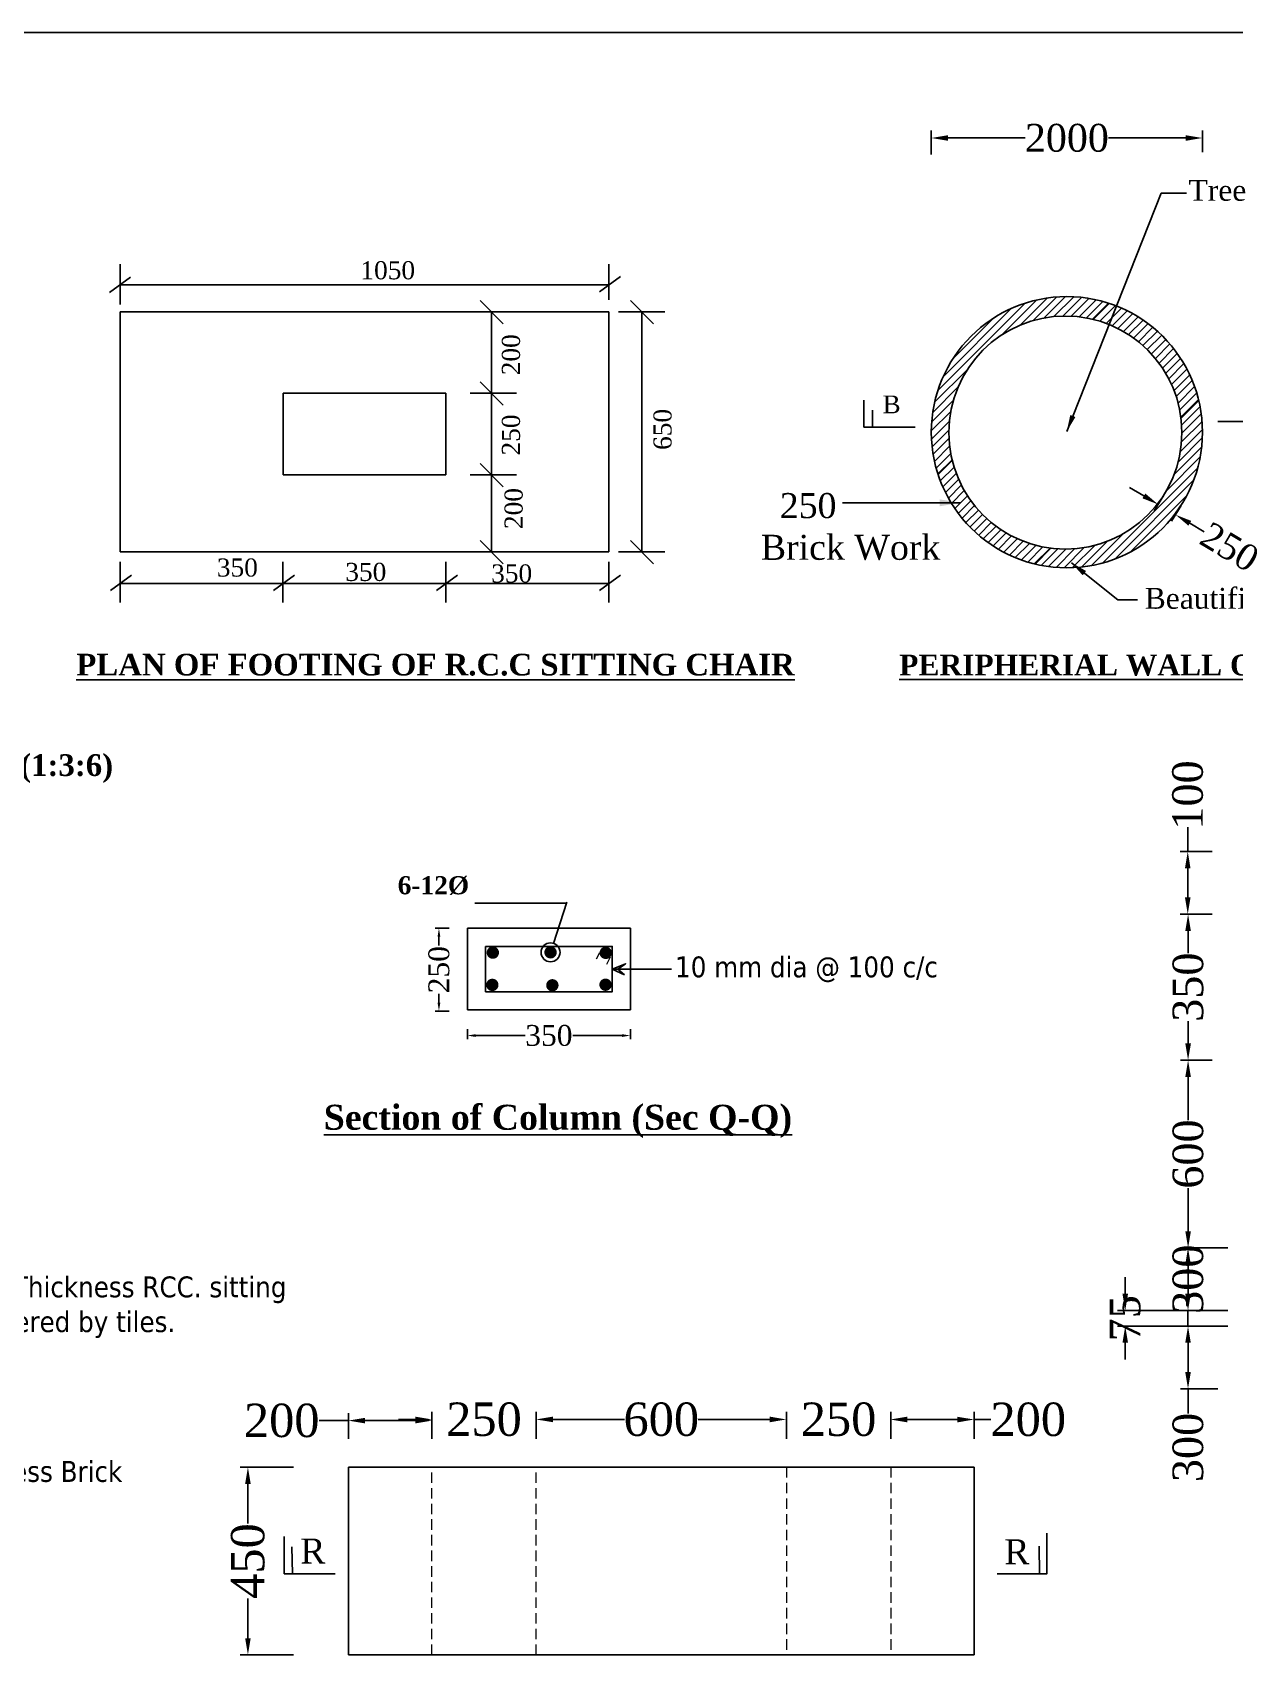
# Model space of a CAD drawing. Header units: metres. Extents: x -2434 to 11656, y -15288 to 8109.
# Drawn here: x 4025.8 to 4083.4, y -11699 to -11621 of the extents above; entities that cross this region are included whole.
import ezdxf

# ---------------------------------------------------------------- set-up
doc = ezdxf.new("R2010")
doc.units = ezdxf.units.M
doc.linetypes.add('DASHED', pattern=[0.75, 0.5, -0.25])
doc.layers.add('sheet', color=1, linetype='Continuous', lineweight=15)
doc.styles.add('dim', font='isocp.shx')
doc.styles.get("Standard").update_dxf_attribs({"font": 'times.ttf'})
doc.dimstyles.new('Copy of STANDARD', dxfattribs={"dimtxt": 0.5, "dimasz": 0.4075, "dimexe": 0.364, "dimexo": 0.219, "dimgap": 0.09, "dimtad": 0, "dimdec": 0, "dimlfac": 1000, "dimzin": 0, "dimdsep": 46, "dimtxsty": 'Standard', "dimcen": 0.09, "dimclre": 256, "dimadec": 0, "dimazin": 0, "dimtfac": 1, "dimtdec": 0, "dimtofl": 0, "dimtmove": 0, "dimatfit": 3, "dimfxl": 1, "dimtolj": 1, "dimtzin": 0, "dimlwd": -1, "dimarcsym": 0})
doc.dimstyles.new('My style', dxfattribs={"dimtxt": 0.5, "dimasz": 0.4, "dimexe": 0.18, "dimexo": 0.0625, "dimgap": 0.09, "dimtad": 0, "dimdec": 0, "dimlfac": 1000, "dimzin": 0, "dimdsep": 46, "dimtxsty": 'Standard', "dimcen": 0.09, "dimadec": 0, "dimazin": 0, "dimtfac": 1, "dimtdec": 0, "dimtofl": 0, "dimtmove": 0, "dimatfit": 3, "dimfxl": 1, "dimtolj": 1, "dimtzin": 0, "dimarcsym": 0})
doc.dimstyles.get("Standard").update_dxf_attribs({"dimtxt": 0.5, "dimasz": 0.4075, "dimexe": 0.364, "dimexo": 0.219, "dimgap": 0.09, "dimtad": 0, "dimdec": 0, "dimlfac": 1000, "dimzin": 0, "dimdsep": 46, "dimtxsty": 'Standard', "dimcen": 0.09, "dimadec": 0, "dimazin": 0, "dimtfac": 1, "dimtdec": 0, "dimtofl": 0, "dimtmove": 0, "dimatfit": 3, "dimfxl": 1, "dimtolj": 1, "dimtzin": 0, "dimarcsym": 0})
doc.dimstyles.new('STANDARD$0', dxfattribs={"dimscale": 0, "dimtxt": 8, "dimasz": 8, "dimexe": 4, "dimexo": 0, "dimgap": 2, "dimtad": 1, "dimdec": 0, "dimzin": 0, "dimdsep": 46, "dimtxsty": 'dim', "dimblk": 'DOTSMALL', "dimcen": 1, "dimclrd": 6, "dimclre": 6, "dimclrt": 256, "dimadec": 0, "dimazin": 0, "dimtfac": 1, "dimtdec": 0, "dimtix": 1, "dimtofl": 0, "dimtmove": 1, "dimatfit": 3, "dimldrblk": 'DOTSMALL', "dimfxl": 6, "dimtolj": 1, "dimtzin": 0, "dimarcsym": 0})

# ---------------------------------------------------------------- blocks, each defined once
blk = doc.blocks.new('*D380')
at = {"layer": 'Defpoints', "color": 0, "lineweight": -3}
for p in [(4036.117, -11689.747), (4038.527, -11689.747), (4038.527, -11698.747)]:
    blk.add_point(p, dxfattribs=at)
at = {"layer": 'sheet', "color": 0, "lineweight": -2}
for p, q in [((4038.308, -11689.747), (4035.753, -11689.747)), ((4036.117, -11690.547), (4036.117, -11692.445)), ((4036.117, -11697.947), (4036.117, -11696.048)), ((4038.308, -11698.747), (4035.753, -11698.747))]:
    blk.add_line(p, q, dxfattribs=at)
at = {"layer": 'sheet', "color": 0, "lineweight": -3}
for points in [[(4035.983, -11690.547), (4036.25, -11690.547), (4036.117, -11689.747)], [(4035.983, -11697.947), (4036.25, -11697.947), (4036.117, -11698.747)]]:
    blk.add_solid(points, dxfattribs=at)
at = {"layer": 'sheet', "color": 0, "lineweight": -3, "insert": (4036.117, -11694.247), "char_height": 0.4, "attachment_point": 5, "rotation": 90}
blk.add_mtext('\\A1;{\\H4x;450}', dxfattribs=at)
blk = doc.blocks.new('*D382')
at = {"layer": 'Defpoints', "color": 0, "lineweight": -3}
for p in [(4082.565, -11660.236), (4081.178, -11663.236), (4082.565, -11663.236)]:
    blk.add_point(p, dxfattribs=at)
at = {"layer": 'sheet', "color": 0, "lineweight": -2}
for p, q in [((4081.178, -11660.236), (4081.178, -11659.071)), ((4082.346, -11660.236), (4080.814, -11660.236)), ((4081.178, -11662.436), (4081.178, -11661.036)), ((4082.346, -11663.236), (4080.814, -11663.236))]:
    blk.add_line(p, q, dxfattribs=at)
at = {"layer": 'sheet', "color": 0, "lineweight": -3}
for points in [[(4081.044, -11661.036), (4081.311, -11661.036), (4081.178, -11660.236)], [(4081.044, -11662.436), (4081.311, -11662.436), (4081.178, -11663.236)]]:
    blk.add_solid(points, dxfattribs=at)
at = {"layer": 'sheet', "color": 0, "lineweight": -3, "insert": (4081.178, -11657.523), "char_height": 0.4, "attachment_point": 5, "rotation": 90}
blk.add_mtext('\\A1;{\\H3.667x;100}', dxfattribs=at)
blk = doc.blocks.new('*D383')
at = {"layer": 'Defpoints', "color": 0, "lineweight": -3}
for p in [(4082.574, -11663.236), (4081.195, -11670.236), (4082.574, -11670.236)]:
    blk.add_point(p, dxfattribs=at)
at = {"layer": 'sheet', "color": 0, "lineweight": -2}
for p, q in [((4082.355, -11663.236), (4080.831, -11663.236)), ((4081.195, -11664.036), (4081.195, -11665.104)), ((4081.195, -11669.436), (4081.195, -11668.368)), ((4082.355, -11670.236), (4080.831, -11670.236))]:
    blk.add_line(p, q, dxfattribs=at)
at = {"layer": 'sheet', "color": 0, "lineweight": -3}
for points in [[(4081.062, -11664.036), (4081.329, -11664.036), (4081.195, -11663.236)], [(4081.062, -11669.436), (4081.329, -11669.436), (4081.195, -11670.236)]]:
    blk.add_solid(points, dxfattribs=at)
at = {"layer": 'sheet', "color": 0, "lineweight": -3, "insert": (4081.195, -11666.736), "char_height": 0.4, "attachment_point": 5, "rotation": 90}
blk.add_mtext('\\A1;{\\H3.667x;350}', dxfattribs=at)
blk = doc.blocks.new('*D384')
at = {"layer": 'Defpoints', "color": 0, "lineweight": -3}
for p in [(4082.574, -11670.236), (4081.195, -11679.236), (4083.324, -11679.236)]:
    blk.add_point(p, dxfattribs=at)
at = {"layer": 'sheet', "color": 0, "lineweight": -2}
for p, q in [((4082.355, -11670.236), (4080.831, -11670.236)), ((4081.195, -11671.036), (4081.195, -11673.107)), ((4081.195, -11678.436), (4081.195, -11676.365)), ((4083.105, -11679.236), (4080.831, -11679.236))]:
    blk.add_line(p, q, dxfattribs=at)
at = {"layer": 'sheet', "color": 0, "lineweight": -3}
for points in [[(4081.062, -11671.036), (4081.329, -11671.036), (4081.195, -11670.236)], [(4081.062, -11678.436), (4081.329, -11678.436), (4081.195, -11679.236)]]:
    blk.add_solid(points, dxfattribs=at)
at = {"layer": 'sheet', "color": 0, "lineweight": -3, "insert": (4081.195, -11674.736), "char_height": 0.4, "attachment_point": 5, "rotation": 90}
blk.add_mtext('\\A1;{\\H3.667x;600}', dxfattribs=at)
blk = doc.blocks.new('*D385')
at = {"layer": 'Defpoints', "color": 0, "lineweight": -3}
for p in [(4083.324, -11679.236), (4081.192, -11682.236), (4083.324, -11682.236)]:
    blk.add_point(p, dxfattribs=at)
at = {"layer": 'sheet', "color": 0, "lineweight": -2}
for p, q in [((4083.105, -11679.236), (4080.828, -11679.236)), ((4081.192, -11680.036), (4081.192, -11681.436)), ((4083.105, -11682.236), (4080.828, -11682.236))]:
    blk.add_line(p, q, dxfattribs=at)
at = {"layer": 'sheet', "color": 0, "lineweight": -3}
for points in [[(4081.058, -11680.036), (4081.325, -11680.036), (4081.192, -11679.236)], [(4081.058, -11681.436), (4081.325, -11681.436), (4081.192, -11682.236)]]:
    blk.add_solid(points, dxfattribs=at)
at = {"layer": 'sheet', "color": 0, "lineweight": -3, "insert": (4081.192, -11680.736), "char_height": 0.4, "attachment_point": 5, "rotation": 90}
blk.add_mtext('\\A1;{\\H3.667x;300}', dxfattribs=at)
blk = doc.blocks.new('*D389')
at = {"layer": 'Defpoints', "color": 0, "lineweight": -3}
for p in [(4044.937, -11687.515), (4040.937, -11688.604), (4044.937, -11688.604)]:
    blk.add_point(p, dxfattribs=at)
at = {"layer": 'sheet', "color": 0, "lineweight": -2}
for p, q in [((4040.937, -11687.515), (4039.532, -11687.515)), ((4040.937, -11688.385), (4040.937, -11687.151)), ((4044.137, -11687.515), (4041.737, -11687.515)), ((4044.937, -11688.385), (4044.937, -11687.151))]:
    blk.add_line(p, q, dxfattribs=at)
at = {"layer": 'sheet', "color": 0, "lineweight": -3}
for points in [[(4041.737, -11687.382), (4041.737, -11687.648), (4040.937, -11687.515)], [(4044.137, -11687.382), (4044.137, -11687.648), (4044.937, -11687.515)]]:
    blk.add_solid(points, dxfattribs=at)
at = {"layer": 'sheet', "color": 0, "lineweight": -3, "insert": (4037.737, -11687.515), "char_height": 0.4, "attachment_point": 5}
blk.add_mtext('\\A1;{\\H4x;200}', dxfattribs=at)
blk = doc.blocks.new('*D390')
at = {"layer": 'Defpoints', "color": 0, "lineweight": -3}
for p in [(4049.937, -11687.458), (4044.937, -11688.604), (4049.937, -11688.604)]:
    blk.add_point(p, dxfattribs=at)
at = {"layer": 'sheet', "color": 0, "lineweight": -2}
for p, q in [((4044.137, -11687.458), (4043.337, -11687.458)), ((4044.937, -11688.385), (4044.937, -11687.094)), ((4049.937, -11688.385), (4049.937, -11687.094)), ((4050.737, -11687.458), (4051.537, -11687.458))]:
    blk.add_line(p, q, dxfattribs=at)
at = {"layer": 'sheet', "color": 0, "lineweight": -3}
for points in [[(4044.137, -11687.325), (4044.137, -11687.591), (4044.937, -11687.458)], [(4050.737, -11687.325), (4050.737, -11687.591), (4049.937, -11687.458)]]:
    blk.add_solid(points, dxfattribs=at)
at = {"layer": 'sheet', "color": 0, "lineweight": -3, "insert": (4047.437, -11687.458), "char_height": 0.4, "attachment_point": 5}
blk.add_mtext('\\A1;{\\H4x;250}', dxfattribs=at)
blk = doc.blocks.new('*D391')
at = {"layer": 'Defpoints', "color": 0, "lineweight": -3}
for p in [(4061.937, -11687.459), (4049.937, -11688.604), (4061.937, -11688.604)]:
    blk.add_point(p, dxfattribs=at)
at = {"layer": 'sheet', "color": 0, "lineweight": -2}
for p, q in [((4049.937, -11688.385), (4049.937, -11687.095)), ((4050.737, -11687.459), (4054.168, -11687.459)), ((4061.137, -11687.459), (4057.706, -11687.459)), ((4061.937, -11688.385), (4061.937, -11687.095))]:
    blk.add_line(p, q, dxfattribs=at)
at = {"layer": 'sheet', "color": 0, "lineweight": -3}
for points in [[(4050.737, -11687.325), (4050.737, -11687.592), (4049.937, -11687.459)], [(4061.137, -11687.325), (4061.137, -11687.592), (4061.937, -11687.459)]]:
    blk.add_solid(points, dxfattribs=at)
at = {"layer": 'sheet', "color": 0, "lineweight": -3, "insert": (4055.937, -11687.459), "char_height": 0.4, "attachment_point": 5}
blk.add_mtext('\\A1;{\\H4x;600}', dxfattribs=at)
blk = doc.blocks.new('*D392')
at = {"layer": 'Defpoints', "color": 0, "lineweight": -3}
for p in [(4066.937, -11687.459), (4061.937, -11688.604), (4066.937, -11688.604)]:
    blk.add_point(p, dxfattribs=at)
at = {"layer": 'sheet', "color": 0, "lineweight": -2}
for p, q in [((4061.137, -11687.459), (4060.337, -11687.459)), ((4061.937, -11688.385), (4061.937, -11687.095)), ((4066.937, -11688.385), (4066.937, -11687.095)), ((4067.737, -11687.459), (4068.537, -11687.459))]:
    blk.add_line(p, q, dxfattribs=at)
at = {"layer": 'sheet', "color": 0, "lineweight": -3}
for points in [[(4061.137, -11687.326), (4061.137, -11687.593), (4061.937, -11687.459)], [(4067.737, -11687.326), (4067.737, -11687.593), (4066.937, -11687.459)]]:
    blk.add_solid(points, dxfattribs=at)
at = {"layer": 'sheet', "color": 0, "lineweight": -3, "insert": (4064.437, -11687.459), "char_height": 0.4, "attachment_point": 5}
blk.add_mtext('\\A1;{\\H4x;250}', dxfattribs=at)
blk = doc.blocks.new('*D393')
at = {"layer": 'Defpoints', "color": 0, "lineweight": -3}
for p in [(4070.937, -11687.464), (4066.937, -11688.604), (4070.937, -11688.604)]:
    blk.add_point(p, dxfattribs=at)
at = {"layer": 'sheet', "color": 0, "lineweight": -2}
for p, q in [((4066.937, -11688.385), (4066.937, -11687.1)), ((4067.737, -11687.464), (4070.137, -11687.464)), ((4070.937, -11688.385), (4070.937, -11687.1)), ((4070.937, -11687.464), (4071.737, -11687.464))]:
    blk.add_line(p, q, dxfattribs=at)
at = {"layer": 'sheet', "color": 0, "lineweight": -3}
for points in [[(4067.737, -11687.331), (4067.737, -11687.598), (4066.937, -11687.464)], [(4070.137, -11687.331), (4070.137, -11687.598), (4070.937, -11687.464)]]:
    blk.add_solid(points, dxfattribs=at)
at = {"layer": 'sheet', "color": 0, "lineweight": -3, "insert": (4073.532, -11687.464), "char_height": 0.4, "attachment_point": 5}
blk.add_mtext('\\A1;{\\H4x;200}', dxfattribs=at)
blk = doc.blocks.new('*D396')
at = {"layer": 'Defpoints', "color": 0, "lineweight": -3}
for p in [(4083.324, -11682.986), (4081.192, -11685.986), (4082.834, -11685.986)]:
    blk.add_point(p, dxfattribs=at)
at = {"layer": 'sheet', "color": 0, "lineweight": -2}
for p, q in [((4083.105, -11682.986), (4080.828, -11682.986)), ((4081.192, -11683.786), (4081.192, -11685.186)), ((4082.615, -11685.986), (4080.828, -11685.986)), ((4081.192, -11685.986), (4081.192, -11687.172))]:
    blk.add_line(p, q, dxfattribs=at)
at = {"layer": 'sheet', "color": 0, "lineweight": -3}
for points in [[(4081.058, -11683.786), (4081.325, -11683.786), (4081.192, -11682.986)], [(4081.058, -11685.186), (4081.325, -11685.186), (4081.192, -11685.986)]]:
    blk.add_solid(points, dxfattribs=at)
at = {"layer": 'sheet', "color": 0, "lineweight": -3, "insert": (4081.192, -11688.803), "char_height": 0.4, "attachment_point": 5, "rotation": 90}
blk.add_mtext('\\A1;{\\H3.667x;300}', dxfattribs=at)
blk = doc.blocks.new('*D397')
at = {"layer": 'Defpoints', "color": 0, "lineweight": -3}
for p in [(4081.192, -11682.236), (4078.182, -11682.982), (4081.188, -11682.982)]:
    blk.add_point(p, dxfattribs=at)
at = {"layer": 'sheet', "color": 0, "lineweight": -2}
for p, q in [((4078.182, -11681.436), (4078.182, -11680.636)), ((4080.973, -11682.236), (4077.818, -11682.236)), ((4080.969, -11682.982), (4077.818, -11682.982)), ((4078.182, -11683.782), (4078.182, -11684.582))]:
    blk.add_line(p, q, dxfattribs=at)
at = {"layer": 'sheet', "color": 0, "lineweight": -3}
for points in [[(4078.048, -11681.436), (4078.315, -11681.436), (4078.182, -11682.236)], [(4078.048, -11683.782), (4078.315, -11683.782), (4078.182, -11682.982)]]:
    blk.add_solid(points, dxfattribs=at)
at = {"layer": 'sheet', "color": 0, "lineweight": -3, "insert": (4078.182, -11682.609), "char_height": 0.4, "attachment_point": 5, "rotation": 90}
blk.add_mtext('\\A1;{\\H3.667x;75}', dxfattribs=at)
blk = doc.blocks.new('*D401')
at = {"layer": 'Defpoints', "color": 0, "lineweight": -3}
for p in [(4068.883, -11626.026), (4068.883, -11627.038), (4081.883, -11626.919)]:
    blk.add_point(p, dxfattribs=at)
at = {"layer": 'sheet', "color": 0, "lineweight": -2}
for p, q in [((4068.883, -11626.819), (4068.883, -11625.662)), ((4081.883, -11626.7), (4081.883, -11625.662)), ((4069.683, -11626.026), (4073.381, -11626.026)), ((4081.083, -11626.026), (4077.385, -11626.026))]:
    blk.add_line(p, q, dxfattribs=at)
at = {"layer": 'sheet', "color": 0, "lineweight": -3}
for points in [[(4069.683, -11625.893), (4069.683, -11626.16), (4068.883, -11626.026)], [(4081.083, -11625.893), (4081.083, -11626.16), (4081.883, -11626.026)]]:
    blk.add_solid(points, dxfattribs=at)
at = {"layer": 'sheet', "color": 0, "lineweight": -3, "insert": (4075.383, -11626.026), "char_height": 0.4, "attachment_point": 5}
blk.add_mtext('\\A1;{\\H3.333x;2000}', dxfattribs=at)
blk = doc.blocks.new('*D406')
at = {"layer": 'Defpoints', "color": 0, "lineweight": -3}
for p in [(4080.139, -11642.961), (4080.967, -11643.455), (4080.591, -11644.087)]:
    blk.add_point(p, dxfattribs=at)
at = {"layer": 'sheet', "color": 0, "lineweight": -2}
for p, q in [((4079.075, -11643.184), (4078.387, -11642.775)), ((4080.027, -11643.15), (4079.576, -11643.907)), ((4080.855, -11643.643), (4080.405, -11644.4)), ((4081.278, -11644.497), (4081.966, -11644.906))]:
    blk.add_line(p, q, dxfattribs=at)
at = {"layer": 'sheet', "color": 0, "lineweight": -3}
for points in [[(4079.143, -11643.07), (4079.006, -11643.299), (4079.762, -11643.594)], [(4081.346, -11644.382), (4081.21, -11644.611), (4080.591, -11644.087)]]:
    blk.add_solid(points, dxfattribs=at)
at = {"layer": 'sheet', "color": 0, "lineweight": -3, "insert": (4083.187, -11645.633), "char_height": 0.4, "attachment_point": 5, "rotation": 329.22349}
blk.add_mtext('\\A1;{\\H3.125x;250}', dxfattribs=at)
blk = doc.blocks.new('*D409')
at = {"layer": 'Defpoints', "color": 0, "lineweight": -3}
for p in [(4046.64, -11668.682), (4054.454, -11668.682), (4054.454, -11669.055)]:
    blk.add_point(p, dxfattribs=at)
at = {"layer": 'sheet', "color": 0, "lineweight": -2}
for p, q in [((4046.64, -11668.744), (4046.64, -11669.235)), ((4054.454, -11668.744), (4054.454, -11669.235)), ((4047.04, -11669.055), (4049.406, -11669.055)), ((4054.054, -11669.055), (4051.689, -11669.055))]:
    blk.add_line(p, q, dxfattribs=at)
at = {"layer": 'sheet', "color": 0, "lineweight": -3}
for points in [[(4047.04, -11668.989), (4047.04, -11669.122), (4046.64, -11669.055)], [(4054.054, -11668.989), (4054.054, -11669.122), (4054.454, -11669.055)]]:
    blk.add_solid(points, dxfattribs=at)
at = {"layer": 'sheet', "color": 0, "lineweight": -3, "insert": (4050.547, -11669.055), "char_height": 1, "attachment_point": 5}
blk.add_mtext('\\A1;350', dxfattribs=at)
blk = doc.blocks.new('*D410')
at = {"layer": 'Defpoints', "color": 0, "lineweight": -3}
for p in [(4045.276, -11663.913), (4045.837, -11663.913), (4045.837, -11667.882)]:
    blk.add_point(p, dxfattribs=at)
at = {"layer": 'sheet', "color": 0, "lineweight": -2}
for p, q in [((4045.774, -11663.913), (4045.096, -11663.913)), ((4045.276, -11664.313), (4045.276, -11664.742)), ((4045.276, -11667.482), (4045.276, -11667.053)), ((4045.774, -11667.882), (4045.096, -11667.882))]:
    blk.add_line(p, q, dxfattribs=at)
at = {"layer": 'sheet', "color": 0, "lineweight": -3}
for points in [[(4045.209, -11664.313), (4045.342, -11664.313), (4045.276, -11663.913)], [(4045.209, -11667.482), (4045.342, -11667.482), (4045.276, -11667.882)]]:
    blk.add_solid(points, dxfattribs=at)
at = {"layer": 'sheet', "color": 0, "lineweight": -3, "insert": (4045.276, -11665.898), "char_height": 1, "attachment_point": 5, "rotation": 90}
blk.add_mtext('\\A1;250', dxfattribs=at)

msp = doc.modelspace()

# ---------------------------------------------------------------- hatches: boundary and pattern name
at = {"lineweight": -3, "ltscale": 0.2}
h = msp.add_hatch(dxfattribs=at)
h.set_pattern_fill('ANSI31', color=0, scale=10, style=0)
h.set_pattern_definition([(45, (4569.004, -11187.223), (-22.4506, 22.4506), [])])
h.paths.add_polyline_path([(4068.882883, -11640.129002, 1), (4081.882883, -11640.129002, 1)])
h.paths.add_polyline_path([(4069.723764, -11640.147336, -1), (4080.898998, -11640.147336, -1)], flags=16)
h = msp.add_hatch(dxfattribs=at)
h.set_pattern_fill('ANSI31', color=0, scale=2, style=0)
h.set_pattern_definition([(45, (4569.004, -11187.223), (-4.49013, 4.49013), [])])
h.paths.add_polyline_path([(4081.882883, -11640.129002, 1), (4068.882883, -11640.129002, 1)])
h.paths.add_polyline_path([(4080.898998, -11640.147336, -1), (4069.723764, -11640.147336, -1)], flags=16)
h = msp.add_hatch(dxfattribs=at)
h.set_pattern_fill('ANSI31', color=0, scale=0.09, style=0)
h.set_pattern_definition([(45, (4569.00387, -11187.22322), (-0.20205576, 0.20205576), [])])
h.paths.add_polyline_path([(4068.882883, -11640.129002, 1), (4081.882883, -11640.129002, 1)])
h.paths.add_polyline_path([(4069.723764, -11640.147336, -1), (4080.898998, -11640.147336, -1)], flags=16)

# ---------------------------------------------------------------- linework, layer by layer
at = {"color": 0, "linetype": 'Continuous', "lineweight": 13, "ltscale": 0.5}
for p, q in [((4052.976831, -11665.089294), (4052.812396, -11665.387045)), ((4053.482403, -11665.296356), (4053.304552, -11665.650266))]:
    msp.add_line(p, q, dxfattribs=at)
msp.add_lwpolyline([(4128.295396, -11728.805735), (3972.851945, -11728.805735), (3972.851945, -11620.970175), (4128.295396, -11620.970175)], close=True)
at = {"layer": 'sheet', "color": 0, "lineweight": -3}
for p, q in [((4029.985044, -11632.067362), (4029.985044, -11634.014011)), ((4053.42695, -11632.067362), (4053.42695, -11633.787527)), ((4029.985044, -11633.069361), (4053.42695, -11633.069361)), ((4029.985044, -11634.355571), (4029.985044, -11645.85947)), ((4053.42695, -11634.355571), (4029.985044, -11634.355571)), ((4047.790339, -11634.355571), (4047.790339, -11645.85947)), ((4053.42695, -11634.355571), (4053.42695, -11645.85947)), ((4053.886827, -11634.355571), (4056.108425, -11634.355571)), ((4054.997626, -11634.355571), (4054.997626, -11645.85947)), ((4037.799013, -11638.262555), (4037.799013, -11642.16954)), ((4045.612981, -11638.262555), (4037.799013, -11638.262555)), ((4045.612981, -11638.262555), (4045.612981, -11642.16954)), ((4046.775825, -11638.262555), (4048.997423, -11638.262555)), ((4045.612981, -11642.16954), (4037.799013, -11642.16954)), ((4046.775825, -11642.16954), (4048.997423, -11642.16954)), ((4053.42695, -11645.85947), (4029.985044, -11645.85947)), ((4053.886827, -11645.85947), (4056.108425, -11645.85947)), ((4029.985044, -11646.346484), (4029.985044, -11648.293133)), ((4037.794223, -11646.346484), (4037.794223, -11648.293133)), ((4045.612981, -11646.346484), (4045.612981, -11648.293133)), ((4053.42695, -11646.346484), (4053.42695, -11648.293133)), ((4029.985044, -11647.38614), (4053.42695, -11647.38614)), ((4046.640341, -11663.912919), (4046.640341, -11667.819904)), ((4054.45431, -11663.912919), (4046.640341, -11663.912919)), ((4054.45431, -11663.912919), (4054.45431, -11667.819904)), ((4053.586091, -11665.866412), (4056.418798, -11665.866412)), ((4054.45431, -11667.819904), (4046.640341, -11667.819904)), ((4040.937168, -11689.746747), (4070.937168, -11689.746747)), ((4040.937168, -11698.746747), (4040.937168, -11689.746747)), ((4070.937168, -11689.746747), (4070.937168, -11698.746747)), ((4070.937168, -11698.746747), (4040.937168, -11698.746747))]:
    msp.add_line(p, q, dxfattribs=at)
at = {"layer": 'sheet', "color": 0, "linetype": 'DASHED', "lineweight": 9}
for p, q in [((4044.937168, -11698.746747), (4044.937168, -11689.746747)), ((4049.937168, -11698.746747), (4049.937168, -11689.746747)), ((4061.937168, -11689.746747), (4061.937168, -11698.746747)), ((4066.937168, -11689.746747), (4066.937168, -11698.746747))]:
    msp.add_line(p, q, dxfattribs=at)
at = {"layer": 'sheet', "color": 0, "lineweight": -3}
for points in [[(4030.485828, -11632.698734), (4029.48426, -11633.439987)], [(4053.978616, -11632.661077), (4052.977047, -11633.40233)], [(4047.255861, -11633.817114), (4048.362499, -11634.931991)], [(4054.463148, -11633.817114), (4055.569786, -11634.931991)], [(4047.255861, -11637.717008), (4048.362499, -11638.831885)], [(4082.617983, -11639.622737), (4085.006096, -11639.622737), (4085.006096, -11638.110803)], [(4065.654224, -11639.882029), (4065.654224, -11638.602039)], [(4066.063414, -11639.882029), (4066.063414, -11639.069264)], [(4068.109023, -11639.882029), (4065.654224, -11639.882029)], [(4047.255861, -11641.631082), (4048.362499, -11642.74596)], [(4047.255861, -11645.321012), (4048.362499, -11646.435889)], [(4054.463148, -11645.321012), (4055.569786, -11646.435889)], [(4030.53671, -11646.977856), (4029.535141, -11647.719109)], [(4038.345889, -11646.977856), (4037.34432, -11647.719109)], [(4046.164647, -11646.977856), (4045.163079, -11647.719109)], [(4053.978616, -11646.977856), (4052.977047, -11647.719109)], [(4051.395305, -11662.709417), (4046.994849, -11662.709417)], [(4050.76766, -11664.634264), (4051.413515, -11662.653569)], [(4054.178755, -11666.141432), (4053.586091, -11665.866412), (4054.227832, -11665.609388), (4053.851585, -11665.866412), (4054.178755, -11666.141432)], [(4081.18792, -11682.236128), (4081.18792, -11682.986128)], [(4072.038572, -11694.857672), (4074.426685, -11694.857672), (4074.426685, -11692.905581)], [(4037.848027, -11694.857672), (4037.848027, -11693.076258)], [(4038.257217, -11694.857672), (4038.227794, -11693.568679)], [(4074.072008, -11694.857672), (4074.059685, -11693.537361)], [(4040.302826, -11694.857672), (4037.848027, -11694.857672)]]:
    msp.add_lwpolyline(points, dxfattribs=at)
msp.add_lwpolyline([(4047.50856, -11664.781138), (4053.586091, -11664.781138), (4053.586091, -11666.951685), (4047.50856, -11666.951685)], close=True, dxfattribs=at)
at = {"layer": 'sheet', "color": 0, "lineweight": -3, "const_width": 0.295541}
for points in [[(4047.713306, -11665.080798, 1), (4048.008847, -11665.080798, 1)], [(4050.479109, -11665.066003, 1), (4050.77465, -11665.066003, 1)], [(4053.124221, -11665.091311, 1), (4053.419762, -11665.091311, 1)], [(4047.68801, -11666.626743, 1), (4047.983551, -11666.626743, 1)], [(4050.566262, -11666.645957, 1), (4050.861804, -11666.645957, 1)], [(4053.115436, -11666.617996, 1), (4053.410978, -11666.617996, 1)]]:
    msp.add_lwpolyline(points, format="xyb", close=True, dxfattribs=at)
at = {"layer": 'sheet', "color": 0, "lineweight": -3}
for centre, radius in [((4075.382883, -11640.129002), 6.5), ((4075.311381, -11640.147336), 5.587617), ((4050.62688, -11665.066003), 0.454112)]:
    msp.add_circle(centre, radius, dxfattribs=at)

# ---------------------------------------------------------------- texts
at = {"layer": 'sheet', "color": 0, "lineweight": -3, "attachment_point": 1}
for s, insert, char_height, width in [('{\\fTahoma|b0|i0|c0|p34;\\P\\fTimes New Roman|b0|i0|c0|p18;\\H0.324x;Tree}', (4081.218749, -11622.887365), 3.08688975, 11389.33697344), ('1050', (4041.509139, -11631.931296), 0.8682188, 3.40406156), ('B', (4066.553187, -11638.370975), 0.85, 0.69314248), ('  250\\PBrick Work', (4060.710716, -11643.047837), 1.2, 40.81192098), ('350', (4034.627313, -11646.183284), 0.8682188, 3.40406156), ('350', (4040.785832, -11646.393119), 0.8682188, 3.40406156), ('350', (4047.779127, -11646.468159), 0.8682188, 3.40406156), ('{\\fTahoma|b0|i0|c0|p34;\\P\\fTimes New Roman|b0|i0|c0|p18;\\H0.324x;Beautified by glossy tiles}', (4079.116683, -11642.448502), 3.08688975, 11389.33697344), ('{\\fTimes New Roman|b1|i0|c0|p18;\\LPLAN OF FOOTING OF R.C.C SITTING CHAIR}', (4027.887952, -11650.750724), 1.0418625, 46.02680564), ('{\\fTahoma|b0|i0|c0|p34;\\P\\fTimes New Roman|b1|i0|c0|p18;\\H0.324x;\\LPERIPHERIAL WALL OF TREE}', (4067.340183, -11645.645893), 3.08688975, 11389.33697344), ('{\\fTimes New Roman|b1|i0|c0|p18;  \\H0.6x; 75 mm CC(1:3:6)\\H1.667x; }', (4016.23614, -11655.567938), 1.7364375, 40.81192098), ('{\\fTimes New Roman|b1|i0|c0|p18;   \\H0.5x;6-12%%C}', (4041.331952, -11661.414615), 1.7364375, 40.81192098), ('{\\fTahoma|b0|i0|c0|p34;10 mm dia @ 100 c/c}', (4056.59843, -11665.263259), 1, 41.69521245), ('{\\fTimes New Roman|b1|i0|c0|p18;\\LSection of Column (Sec Q-Q)}', (4039.754459, -11672.372332), 1.2, 8542.00273008), ('{\\fTahoma|b0|i0|c0|p34;100 mmThickness RCC. sitting\\PSlab covered by tiles.}', (4019.924393, -11680.603979), 1, 41.69521245), ('{\\fTahoma|b0|i0|c0|p34;250 mm Thickness Brick \\Pcovered by tiles.}', (4015.633223, -11689.452298), 1, 41.69521245), ('R', (4038.626471, -11693.166809), 1.2, 0.69314248), ('R', (4072.384065, -11693.201868), 1.2, 0.69314248)]:
    msp.add_mtext(s, dxfattribs=dict(at, insert=insert, char_height=char_height, width=width))
at = {"layer": 'sheet', "color": 0, "lineweight": -3, "char_height": 0.8682188, "width": 3.40406156, "attachment_point": 1, "rotation": 90}
for s, insert in [('200', (4048.292684, -11637.401617)), ('650', (4055.560782, -11640.979745)), ('250', (4048.292684, -11641.247592)), ('200', (4048.420986, -11644.773115))]:
    msp.add_mtext(s, dxfattribs=dict(at, insert=insert))

# ---------------------------------------------------------------- dimensions: what is measured, and where the dimension line sits
at = {"layer": 'sheet', "color": 0, "lineweight": -3}
for base, p1, p2, text, dimstyle, override, picture, middle in [((4068.882883, -11626.026284), (4081.882883, -11626.919292), (4068.882883, -11627.037869), '{\\H3.333x;2000}', 'STANDARD$0', {"dimscale": 1, "dimtxt": 0.4, "dimasz": 0.8, "dimexe": 0.364, "dimexo": 0.219, "dimgap": 0.09, "dimtad": 0, "dimlfac": 1000, "dimlunit": 2, "dimtxsty": 'Standard', "dimcen": 0.09, "dimclrd": 0, "dimclre": 0, "dimclrt": 0, "dimtix": 0, "dimtmove": 0, "dimfxl": 0.12}, '*D401', (4075.382883, -11626.026284)), ((4054.45431, -11669.055488), (4046.640341, -11668.681755), (4054.45431, -11668.681755), '350', 'My style', {"dimtxt": 1}, '*D409', (4050.547326, -11669.055488)), ((4061.937168, -11687.458575), (4049.937168, -11688.603654), (4061.937168, -11688.603654), '{\\H4x;600}', 'STANDARD$0', {"dimscale": 1, "dimtxt": 0.4, "dimasz": 0.8, "dimexe": 0.364, "dimexo": 0.219, "dimgap": 0.09, "dimtad": 0, "dimlfac": 1000, "dimlunit": 2, "dimtxsty": 'Standard', "dimcen": 0.09, "dimclrd": 0, "dimclre": 0, "dimclrt": 0, "dimtix": 0, "dimtmove": 0, "dimfxl": 0.12}, '*D391', (4055.937168, -11687.458575)), ((4066.937168, -11687.4592), (4061.937168, -11688.603654), (4066.937168, -11688.603654), '{\\H4x;250}', 'STANDARD$0', {"dimscale": 1, "dimtxt": 0.4, "dimasz": 0.8, "dimexe": 0.364, "dimexo": 0.219, "dimgap": 0.09, "dimtad": 0, "dimlfac": 1000, "dimlunit": 2, "dimtxsty": 'Standard', "dimcen": 0.09, "dimclrd": 0, "dimclre": 0, "dimclrt": 0, "dimtix": 0, "dimtmove": 0, "dimfxl": 0.12}, '*D392', (4064.437168, -11687.4592))]:
    dim = msp.add_linear_dim(base=base, p1=p1, p2=p2, text=text, dimstyle=dimstyle, override=override, dxfattribs=at)
    dim.commit()
    dim.dimension.update_dxf_attribs({"geometry": picture, "text_midpoint": middle})
dim = msp.add_aligned_dim(p1=(4080.138663, -11642.961374), p2=(4080.967486, -11643.454992), distance=-0.736055, text='{\\H3.125x;250}', dimstyle='STANDARD$0', override={"dimscale": 1, "dimtxt": 0.4, "dimasz": 0.8, "dimexe": 0.364, "dimexo": 0.219, "dimgap": 0.09, "dimtad": 0, "dimlfac": 1000, "dimtxsty": 'Standard', "dimcen": 0.09, "dimclrd": 0, "dimclre": 0, "dimclrt": 0, "dimtix": 0, "dimtmove": 0, "dimfxl": 0.12}, dxfattribs=at)
dim.commit()
dim.dimension.update_dxf_attribs({"geometry": '*D406', "text_midpoint": (4083.186887, -11645.633492)})
for base, p1, p2, text, picture, middle in [((4081.177517, -11663.236128), (4082.564908, -11660.236128), (4082.564908, -11663.236128), '{\\H3.667x;100}', '*D382', (4081.177517, -11657.522543)), ((4081.19156, -11682.236128), (4083.323749, -11679.236128), (4083.323749, -11682.236128), '{\\H3.667x;300}', '*D385', (4081.19156, -11680.736128)), ((4078.181599, -11682.982488), (4081.19156, -11682.236128), (4081.18792, -11682.982488), '{\\H3.667x;75}', '*D397', (4078.181599, -11682.609308)), ((4081.19156, -11685.986128), (4083.323749, -11682.986128), (4082.833885, -11685.986128), '{\\H3.667x;300}', '*D396', (4081.19156, -11688.803484))]:
    dim = msp.add_linear_dim(base=base, p1=p1, p2=p2, angle=90, text=text, dimstyle='STANDARD$0', override={"dimscale": 1, "dimtxt": 0.4, "dimasz": 0.8, "dimexe": 0.364, "dimexo": 0.219, "dimgap": 0.09, "dimtad": 0, "dimlfac": 1000, "dimlunit": 2, "dimtxsty": 'Standard', "dimcen": 0.09, "dimclrd": 0, "dimclre": 0, "dimclrt": 0, "dimtix": 0, "dimtmove": 0, "dimfxl": 0.12}, dxfattribs=at)
    dim.commit()
    dim.dimension.update_dxf_attribs({"geometry": picture, "text_midpoint": middle, "dimtype": 160})
for base, p1, p2, text, dimstyle, override, picture, middle in [((4081.1952, -11670.236128), (4082.573749, -11663.236128), (4082.573749, -11670.236128), '{\\H3.667x;350}', 'STANDARD$0', {"dimscale": 1, "dimtxt": 0.4, "dimasz": 0.8, "dimexe": 0.364, "dimexo": 0.219, "dimgap": 0.09, "dimtad": 0, "dimlfac": 1000, "dimlunit": 2, "dimtxsty": 'Standard', "dimcen": 0.09, "dimclrd": 0, "dimclre": 0, "dimclrt": 0, "dimtix": 0, "dimtmove": 0, "dimfxl": 0.12}, '*D383', (4081.1952, -11666.736128)), ((4045.27565, -11663.912919), (4045.836746, -11667.882404), (4045.836746, -11663.912919), '250', 'My style', {"dimtxt": 1}, '*D410', (4045.27565, -11665.897662)), ((4081.1952, -11679.236128), (4082.573749, -11670.236128), (4083.323749, -11679.236128), '{\\H3.667x;600}', 'STANDARD$0', {"dimscale": 1, "dimtxt": 0.4, "dimasz": 0.8, "dimexe": 0.364, "dimexo": 0.219, "dimgap": 0.09, "dimtad": 0, "dimlfac": 1000, "dimlunit": 2, "dimtxsty": 'Standard', "dimcen": 0.09, "dimclrd": 0, "dimclre": 0, "dimclrt": 0, "dimtix": 0, "dimtmove": 0, "dimfxl": 0.12}, '*D384', (4081.1952, -11674.736128)), ((4036.116736, -11689.746747), (4038.526952, -11698.746747), (4038.526952, -11689.746747), '{\\H4x;450}', 'STANDARD$0', {"dimscale": 1, "dimtxt": 0.4, "dimasz": 0.8, "dimexe": 0.364, "dimexo": 0.219, "dimgap": 0.09, "dimtad": 0, "dimlfac": 1000, "dimlunit": 2, "dimtxsty": 'Standard', "dimcen": 0.09, "dimclrd": 0, "dimclre": 0, "dimclrt": 0, "dimtix": 0, "dimtmove": 0, "dimfxl": 0.12}, '*D380', (4036.116736, -11694.246747))]:
    dim = msp.add_linear_dim(base=base, p1=p1, p2=p2, angle=90, text=text, dimstyle=dimstyle, override=override, dxfattribs=at)
    dim.commit()
    dim.dimension.update_dxf_attribs({"geometry": picture, "text_midpoint": middle})
for base, p1, p2, text, picture, middle in [((4044.937168, -11687.515007), (4040.937168, -11688.603654), (4044.937168, -11688.603654), '{\\H4x;200}', '*D389', (4037.737147, -11687.515007)), ((4049.937168, -11687.45795), (4044.937168, -11688.603654), (4049.937168, -11688.603654), '{\\H4x;250}', '*D390', (4047.437168, -11687.45795)), ((4070.937168, -11687.4642), (4066.937168, -11688.603654), (4070.937168, -11688.603654), '{\\H4x;200}', '*D393', (4073.531566, -11687.4642))]:
    dim = msp.add_linear_dim(base=base, p1=p1, p2=p2, text=text, dimstyle='STANDARD$0', override={"dimscale": 1, "dimtxt": 0.4, "dimasz": 0.8, "dimexe": 0.364, "dimexo": 0.219, "dimgap": 0.09, "dimtad": 0, "dimlfac": 1000, "dimlunit": 2, "dimtxsty": 'Standard', "dimcen": 0.09, "dimclrd": 0, "dimclre": 0, "dimclrt": 0, "dimtix": 0, "dimtmove": 0, "dimfxl": 0.12}, dxfattribs=at)
    dim.commit()
    dim.dimension.update_dxf_attribs({"geometry": picture, "text_midpoint": middle, "dimtype": 160})

# ---------------------------------------------------------------- leaders
at = {"color": 0, "lineweight": -3, "ltscale": 0.2}
msp.add_leader([(4070.287772, -11643.51523), (4064.619311, -11643.51523)], dimstyle='Copy of STANDARD', override={"dimasz": 1, "dimgap": 0.09, "dimtad": 0}, dxfattribs=at)
at = {"layer": 'sheet', "color": 0, "lineweight": -3}
for points in [[(4075.374762, -11640.096829), (4079.901251, -11628.676172), (4081.119652, -11628.676172)], [(4075.598654, -11646.386364), (4077.818667, -11648.167524), (4078.76385, -11648.167524)]]:
    msp.add_leader(points, dimstyle='Standard', override={"dimasz": 0.8, "dimfxl": 0.12}, dxfattribs=at)

doc.saveas('drawing.dxf')
